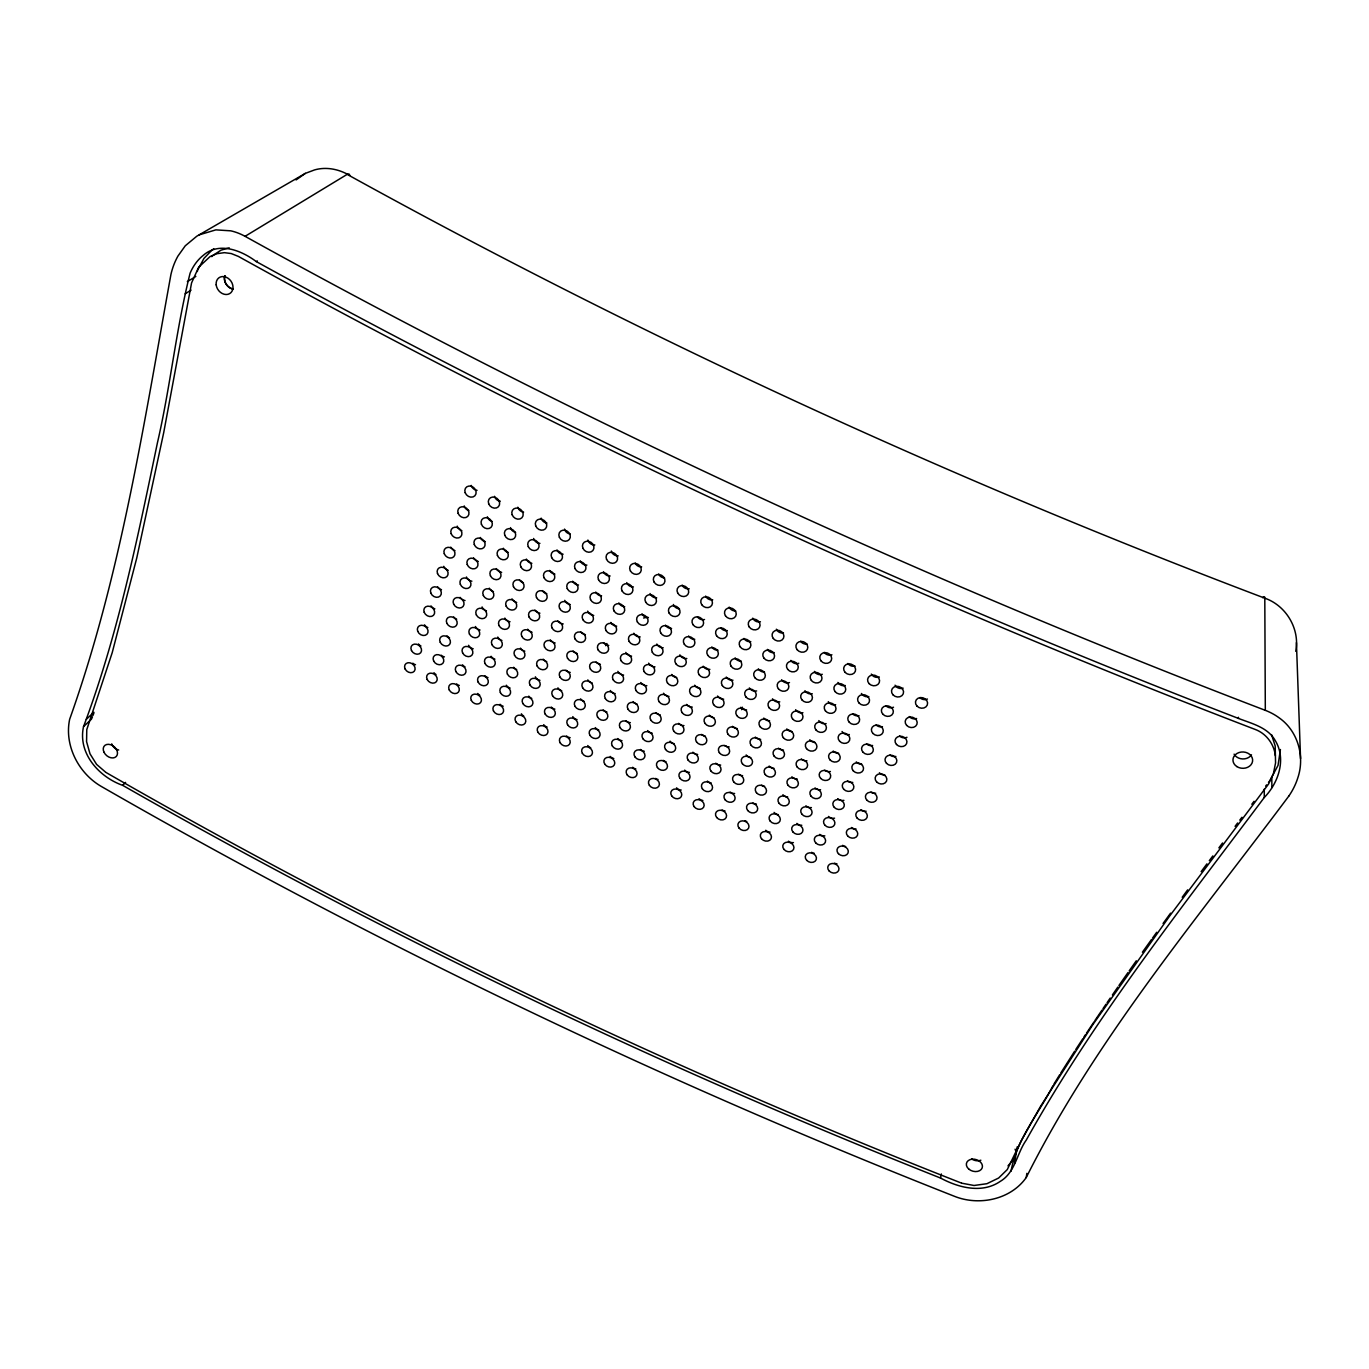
<?xml version="1.0" encoding="UTF-8"?>
<svg xmlns="http://www.w3.org/2000/svg" width="1369" height="1369" viewBox="0 0 1369 1369"><rect width="100%" height="100%" fill="white"/><g stroke="black" fill="none" stroke-linecap="round" stroke-linejoin="round"><path stroke-width="1.5" d="M91.569 719.05L83.526 726.614C77.657 753.224 98.893 776.942 122.697 785.361C385.562 935.403 659.191 1066.417 940.503 1178.024C958.454 1187.71 982.086 1193.905 1000.294 1181.361C1015.25 1172.566 1016.859 1153.246 1026.271 1140.069C1094.088 1018.399 1181.036 908.708 1264.289 797.477C1278.406 783.068 1286.484 759.23 1275.395 740.817C1267.968 727.281 1251.642 723.568 1238.449 718.417L1238.466 717.288M961.722 1183.192L974.043 1185.486L986.912 1183.706L998.634 1178.024L1007.276 1169.571L1021.257 1140.719L1040.406 1106.597L1092.907 1024.525L1169.588 916.118L1268.601 783.975L1273.41 773.742L1275.566 762.909L1275.172 745.917L1271.544 734.623M347.247 174.103A51.252 42.251 54.7 0 0 314.528 169.927L305.355 173.367L196.76 236.238L185.26 245.804L177.902 256.14A88.745 72.215 52.9 0 0 170.937 274.467C143.831 423.945 120.848 575.63 69.665 719.255C64.121 745.318 78.495 773.194 101.152 786.354C375.038 943.754 660.679 1080.569 954.569 1196.352C979.057 1206.123 1010.647 1199.706 1026.237 1177.528L1026.87 1173.353M1295.776 651.336C1300.122 629.021 1286.141 605.526 1264.802 598.185C949.47 478.671 642.369 337.373 347.161 174.376L245.068 236.324A54.11 43.876 54 0 0 230.762 230.831L215.857 229.872L199.258 234.835M1014.549 1163.462L1017.184 1146.846M1011.058 1171.179C1016.448 1139.658 1038.695 1113.63 1052.949 1085.685M1238.449 718.417C901.35 588.311 572.755 436.061 256.311 261.599C241.697 250.613 219.194 241.32 203.262 255.353C197.376 260.007 192.961 266.339 190.086 273.235C176.122 328.885 170.406 386.708 157.452 442.7C137.533 538.393 117.991 634.857 83.543 726.597M940.503 1178.024L941.342 1173.969M197.256 271.541L197.684 270.36M93.845 713.181L92.972 715.457M92.442 716.808L91.928 718.16M198.129 269.18L203.964 258.416L211.99 250.048M1026.237 1177.528C1095.611 1039.003 1196.694 919.489 1288.896 795.971M1053.89 1084.162L1059.726 1074.682M1060.735 1073.074L1074.665 1051.204M1075.794 1049.458L1082.811 1038.729M1269.902 780.552L1278.03 765.408L1280.426 749.527M1083.718 1037.343L1085.549 1034.588M1086.456 1033.201L1094.019 1021.89M1094.995 1020.435L1101.942 1010.168M1102.969 1008.679L1106.049 1004.161M1107.093 1002.638L1110.242 998.052M1112.398 994.938L1117.84 987.083M1118.935 985.492L1128.022 972.52M1129.185 970.861L1136.304 960.781M1142.413 952.208L1151.5 939.51M1152.527 938.09L1156.702 932.289M1163.068 923.476L1170.581 913.157M1012.803 1160.33L1007.995 1165.858M1182.2 897.277L1187.659 889.867M1201.143 871.642L1206.945 863.856M1209.306 860.673L1212.848 855.933M1218.872 847.873L1222.551 842.979M1239.784 820.134L1241.94 817.276M1235.078 826.346L1237.627 822.974M1251.814 804.253L1254.055 801.31M1266.599 784.865L1265.658 786.08M1268.481 782.401L1269.422 781.169M122.697 785.361L125.589 782.401M211.716 256.636L212.88 255.541M86.315 719.324L93.862 712.274M296.098 179.921L305.355 173.367M213.29 255.199L221.008 250.168L229.188 247.806M212.88 249.398L213.769 248.764M256.311 261.599L257.338 260.949M185.209 293.787L191.061 290.125M187.331 281.655L195.835 276.418M1288.896 795.971A90.919 75.825 3.6 0 0 1297.795 777.917C1305.051 756.732 1297.983 731.286 1279.536 718.126A55.513 46.17 2.2 0 0 1265.332 710.34C914.766 576.315 573.337 418.315 245.068 236.324M961.38 1183.056C666.806 1067.324 380.548 930.338 106.166 772.561M105.789 772.321L96.583 764.381L90.012 753.823L86.572 741.656L86.777 729.626L112.207 652.688L136.746 558.039L163.698 432.69L191.574 282.887L198.676 267.212L210.09 256.551L216.918 253.693L224.379 252.666L231.19 253.539L238.309 256.379C565.465 437.84 905.713 595.481 1255.014 729.369C1266.103 733.39 1274.145 744.086 1275.36 755.774M1296.426 642.643L1300.55 758.563M1271.801 778.071L1271.887 787.569M1265.315 710.357L1264.802 598.185A14.443 2.567 -66.8 0 0 1262.68 597.671M1264.271 789.109L1264.289 797.477M347.161 174.376A14.101 3.713 -63.6 0 1 349.711 175.403M605.714 645.706A75.295 61.365 28.5 0 1 606.963 643.481M643.584 618.001A75.295 61.365 28.5 0 1 646.938 617.333M742.392 707.225A75.295 61.365 28.5 0 1 741.604 709.655M1015.079 1149.19A41.241 30.529 15.6 0 1 1016.26 1152.647M980.854 1160.227A8.146 6.024 15.6 0 1 971.648 1158.961M1251.506 754.832A9.754 8.128 2.2 0 1 1242.624 758.939A9.754 8.128 2.2 0 1 1234.102 754.148M118.692 750.024A7.923 5.784 40.7 0 1 111.625 743.966A7.923 5.784 41.1 0 0 112.275 745.266M415.526 664.735A5.647 4.569 37.9 0 1 412.839 663.195M436.009 674.506A5.647 4.569 37.1 0 1 433.956 672.709M459.299 685.458A5.63 4.586 36.2 0 1 456.596 683.918M479.817 695.247A5.63 4.586 35.3 0 1 477.764 693.467M503.159 706.233A5.63 4.603 34.4 0 1 500.079 704.282M523.728 716.038A5.63 4.603 33.5 0 1 521.367 713.797M547.121 727.059A5.63 4.62 32.6 0 1 543.681 724.68M570.188 737.703A5.63 4.62 31.6 0 1 566.458 735.923M590.706 747.748A5.63 4.637 30.6 0 1 587.746 745.54M613.774 758.494A5.63 4.637 29.6 0 1 610.18 756.424M635.866 768.95A5.647 4.637 28.7 0 1 632.649 767.273M657.993 779.423A5.647 4.637 27.7 0 1 655.614 778.413M681.214 790.05A5.647 4.655 26.7 0 1 676.526 787.842M702.845 800.506A5.664 4.655 25.7 0 1 699.08 798.726M725.04 811.013A5.664 4.655 24.7 0 1 722.113 809.9M746.721 821.434A5.664 4.655 23.7 0 1 744.77 820.698M770.062 832.112A5.681 4.655 22.7 0 1 765.733 830.281M793.438 842.619A5.681 4.655 21.8 0 1 788.407 841.182M814.076 853.178A5.698 4.655 20.8 0 1 811.577 852.322M836.955 863.788A5.698 4.655 19.9 0 1 834.337 863.137M420.933 645.98A5.681 4.62 38.3 0 1 418.418 643.96M444.412 656.88A5.681 4.637 37.4 0 1 441.194 655.203M464.998 666.823A5.681 4.637 36.5 0 1 462.482 664.786M488.014 677.621A5.681 4.655 35.6 0 1 484.917 675.67M510.107 688.077A5.664 4.655 34.7 0 1 506.325 685.219M531.737 698.361A5.664 4.672 33.8 0 1 528.776 696.136M554.89 709.142A5.664 4.672 32.8 0 1 551.279 707.054M577.051 719.615A5.664 4.689 31.8 0 1 572.772 716.637M598.732 729.985A5.681 4.689 30.8 0 1 595.275 727.589M622.005 740.715A5.681 4.689 29.7 0 1 617.847 738.541M644.251 751.239A5.681 4.706 28.7 0 1 640.487 749.459M665.984 761.677A5.681 4.706 27.7 0 1 663.161 760.343M689.377 772.356A5.681 4.706 26.6 0 1 684.654 770.131M711.144 782.88A5.698 4.706 25.6 0 1 707.362 781.083M734.605 793.49A5.698 4.723 24.6 0 1 730.122 792.018M756.424 804.065A5.716 4.723 23.5 0 1 752.916 802.901M778.259 814.623A5.716 4.723 22.5 0 1 774.084 812.416M801.806 825.267A5.733 4.723 21.5 0 1 796.878 823.419M824.822 835.843A5.733 4.723 20.5 0 1 819.74 834.388M845.597 846.47A5.75 4.723 19.6 0 1 842.637 845.34M427.847 627.55A5.716 4.672 38.7 0 1 424.51 624.829M449.545 637.834A5.716 4.689 37.8 0 1 447.013 635.781M473.212 648.803A5.716 4.706 36.9 0 1 468.592 645.295M494.911 659.173A5.716 4.706 36 0 1 491.095 656.281M516.661 669.509A5.716 4.723 35 0 1 513.666 667.268M539.934 680.325A5.716 4.723 34 0 1 535.347 676.816M561.718 690.729A5.716 4.74 33 0 1 557.919 687.854M584.033 701.27A5.716 4.74 32 0 1 580.559 698.857M606.895 711.966A5.716 4.757 30.9 0 1 603.25 709.861M630.356 722.661A5.716 4.757 29.9 0 1 626.027 720.83M652.209 733.202A5.716 4.757 28.8 0 1 647.674 730.567M674.096 743.692A5.716 4.774 27.7 0 1 670.091 741.159M697.642 754.439A5.733 4.774 26.6 0 1 692.885 752.197M720.676 765.049A5.733 4.774 25.5 0 1 715.747 763.2M742.614 775.675A5.733 4.774 24.4 0 1 738.661 774.204M764.587 786.285A5.75 4.774 23.4 0 1 761.609 785.156M787.688 796.98A5.75 4.774 22.3 0 1 782.914 794.722M811.406 807.59A5.767 4.774 21.3 0 1 805.879 805.793M834.56 818.166A5.767 4.774 20.3 0 1 828.485 816.454M856.07 829.015A5.784 4.774 19.3 0 1 851.518 827.509M434.863 608.846A5.767 4.74 39.2 0 1 431.03 605.937M456.698 619.199A5.75 4.757 38.3 0 1 453.669 616.94M480.04 630.048A5.75 4.757 37.3 0 1 475.402 626.506M501.893 640.47A5.75 4.774 36.3 0 1 497.786 637.064M524.806 651.165A5.75 4.791 35.3 0 1 520.46 648.136M546.71 661.621A5.75 4.791 34.3 0 1 543.202 659.191M570.223 672.419A5.75 4.809 33.3 0 1 566.013 670.211M592.161 682.943A5.75 4.809 32.2 0 1 587.814 679.897M615.194 693.638A5.75 4.809 31.1 0 1 610.3 690.524M637.184 704.179A5.75 4.826 30 0 1 633.145 701.612M660.269 714.909A5.75 4.826 28.8 0 1 656.059 712.701M683.97 725.587A5.75 4.826 27.7 0 1 678.63 723.345M705.446 736.231A5.767 4.843 26.6 0 1 701.612 734.417M729.198 746.944A5.767 4.843 25.4 0 1 724.663 745.455M750.725 757.587A5.784 4.843 24.3 0 1 746.156 754.935M773.981 768.334A5.784 4.843 23.2 0 1 769.173 766.075M797.254 779.047A5.784 4.843 22.1 0 1 791.881 776.788M820.561 789.725A5.801 4.843 21 0 1 815 787.911M843.886 800.352A5.818 4.843 20 0 1 837.76 798.657M866.115 811.218A5.818 4.843 18.9 0 1 860.947 809.763M441.485 589.714A5.801 4.809 39.6 0 1 437.618 586.771M465.015 600.512A5.801 4.809 38.7 0 1 460.087 597.363M486.457 610.899A5.801 4.826 37.7 0 1 482.076 606.946M510.038 621.731A5.784 4.843 36.7 0 1 504.836 618.086M532.045 632.273A5.784 4.843 35.7 0 1 527.664 629.21M555.164 643.002A5.784 4.86 34.6 0 1 550.252 639.853M577.222 653.561A5.784 4.86 33.5 0 1 573.166 650.977M600.392 664.307A5.784 4.877 32.4 0 1 596.165 662.1M623.597 675.037A5.784 4.877 31.3 0 1 617.864 671.34M646.852 685.698A5.784 4.894 30.1 0 1 640.812 682.532M668.996 696.427A5.784 4.894 28.9 0 1 663.52 693.227M692.303 707.123A5.801 4.894 27.7 0 1 686.571 704.419M713.933 717.818A5.801 4.911 26.5 0 1 709.33 715.148M737.275 728.599A5.801 4.911 25.4 0 1 732.466 726.323M760.668 739.346A5.818 4.911 24.2 0 1 755.277 737.07M783.513 750.109A5.818 4.911 23 0 1 778.499 748.244M806.94 760.822A5.835 4.911 21.9 0 1 801.361 759.025M830.401 771.5A5.835 4.911 20.7 0 1 824.651 770.182M852.767 782.418A5.852 4.911 19.6 0 1 847.565 780.98M875.715 793.233A5.87 4.911 18.6 0 1 870.958 792.103M448.193 570.325A5.852 4.86 40.2 0 1 443.778 566.321M471.877 581.192A5.835 4.877 39.2 0 1 466.418 576.982M493.473 591.648A5.835 4.894 38.2 0 1 489.298 588.174M516.678 602.446A5.835 4.894 37.2 0 1 511.989 598.852M539.916 613.209A5.835 4.911 36.1 0 1 534.971 610.044M563.207 623.939A5.818 4.928 35 0 1 557.713 620.739M585.419 634.634A5.818 4.928 33.8 0 1 580.798 631.948M608.76 645.381A5.818 4.946 32.7 0 1 603.575 642.66M631.571 656.127A5.818 4.946 31.5 0 1 625.787 652.414M654.981 666.857A5.835 4.963 30.2 0 1 648.632 663.161M676.714 677.604A5.835 4.963 29 0 1 671.768 674.438M700.175 688.419A5.835 4.963 27.8 0 1 694.665 685.202M723.671 699.183A5.835 4.963 26.5 0 1 717.578 696M746.618 709.998A5.852 4.98 25.3 0 1 740.834 707.277M769.583 720.813A5.852 4.98 24 0 1 763.799 718.075M792.018 731.645A5.87 4.98 22.8 0 1 786.799 728.907M815.034 742.477A5.87 4.98 21.6 0 1 809.815 739.739M838.684 753.326A5.887 4.98 20.4 0 1 833.225 751.033M861.751 764.193A5.887 4.98 19.3 0 1 856.292 761.9M884.87 775.059A5.904 4.98 18.2 0 1 879.394 772.766M454.987 550.68A5.887 4.928 40.7 0 1 450.795 547.189M478.311 561.512A5.887 4.946 39.7 0 1 473.571 557.902M501.653 572.328A5.87 4.946 38.7 0 1 496.382 568.614M523.42 582.852A5.87 4.963 37.6 0 1 519.518 579.874M546.813 593.735A5.87 4.98 36.5 0 1 542.381 590.621M570.257 604.568A5.87 4.98 35.4 0 1 564.764 600.341M593.735 615.383A5.87 4.997 34.2 0 1 587.695 611.104M616.683 626.163A5.87 5.014 32.9 0 1 610.865 622.433M640.213 636.944A5.87 5.014 31.7 0 1 633.83 633.231M663.212 647.759A5.87 5.014 30.4 0 1 656.829 644.046M686.81 658.523A5.87 5.031 29.1 0 1 679.863 654.861M709.878 669.355A5.87 5.031 27.8 0 1 703.187 666.207M732.963 680.205A5.887 5.031 26.5 0 1 726.254 677.056M756.629 690.951A5.887 5.048 25.2 0 1 749.356 687.923M779.765 701.835A5.887 5.048 23.9 0 1 772.492 698.789M802.936 712.719A5.904 5.048 22.6 0 1 795.646 709.69M826.14 723.619A5.921 5.048 21.3 0 1 818.833 720.59M849.362 734.537A5.921 5.048 20.1 0 1 842.055 731.491M872.618 745.472A5.938 5.048 18.9 0 1 866.765 744.137M895.891 756.424A5.955 5.048 17.7 0 1 890.021 755.072M461.883 530.761A5.938 4.997 41.3 0 1 457.229 526.141M485.362 541.662A5.921 5.014 40.3 0 1 480.365 537.469M508.327 552.443A5.921 5.014 39.2 0 1 503.347 548.25M531.874 563.326A5.921 5.031 38.1 0 1 526.346 559.065M554.907 574.141A5.904 5.048 37 0 1 549.602 570.411M578.505 584.991A5.904 5.048 35.8 0 1 572.653 581.226M601.59 595.84A5.904 5.065 34.5 0 1 595.737 592.058M624.709 606.689A5.904 5.082 33.2 0 1 618.839 602.908M648.41 617.522A5.904 5.082 31.9 0 1 641.975 613.774M671.563 628.405A5.904 5.082 30.6 0 1 665.42 625.171M694.767 639.289A5.904 5.1 29.2 0 1 688.607 636.055M717.989 650.189A5.921 5.1 27.8 0 1 711.812 646.955M741.228 661.107A5.921 5.1 26.4 0 1 735.05 657.873M764.501 672.025A5.921 5.117 25.1 0 1 758.323 668.791M789.485 682.601A5.938 5.117 23.7 0 1 781.613 679.726M812.279 693.741A5.938 5.117 22.3 0 1 804.938 690.678M835.638 704.71A5.955 5.117 21 0 1 828.296 701.647M859.03 715.679A5.972 5.117 19.7 0 1 852.733 713.985M882.457 726.682A5.972 5.117 18.5 0 1 876.126 724.971M906.98 737.292A5.989 5.117 17.3 0 1 899.553 735.974M468.865 510.586A5.972 5.065 42 0 1 464.194 505.914M491.984 521.418A5.972 5.065 40.9 0 1 487.313 516.746M515.634 532.387A5.955 5.082 39.8 0 1 510.449 527.595M539.916 543.356A5.955 5.1 38.7 0 1 533.619 538.462M563.104 554.223A5.955 5.117 37.5 0 1 556.978 549.893M586.89 565.089A5.955 5.117 36.2 0 1 580.199 560.777M610.129 575.99A5.955 5.134 34.9 0 1 603.455 571.677M633.402 586.907A5.955 5.151 33.6 0 1 626.728 582.595M656.709 597.825A5.955 5.151 32.2 0 1 650.018 593.513M679.469 608.794A5.955 5.168 30.8 0 1 673.36 604.465M704.522 619.524A5.955 5.168 29.3 0 1 697.505 616.974M727.35 630.613A5.955 5.168 27.9 0 1 720.881 627.926M750.777 641.599A5.955 5.185 26.4 0 1 743.983 638.416M774.221 652.585A5.972 5.185 24.9 0 1 767.41 649.402M798.794 663.28A5.972 5.185 23.5 0 1 790.871 660.406M822.307 674.301A5.989 5.185 22.1 0 1 814.367 671.409M845.289 685.51A5.989 5.185 20.7 0 1 837.879 682.447M868.836 696.564A6.006 5.185 19.3 0 1 861.426 693.484M893.512 707.225A6.024 5.185 18 0 1 886.051 705.908M916.597 718.52A6.041 5.185 16.8 0 1 909.256 716.552M477.045 490.324A6.024 5.134 42.7 0 1 471.244 485.413M500.318 501.225A6.006 5.134 41.6 0 1 494.517 496.314M523.608 512.126A6.006 5.151 40.5 0 1 517.824 507.214M546.933 523.044A6.006 5.168 39.3 0 1 541.166 518.149M570.291 533.996A5.989 5.185 38 0 1 564.524 529.084M594.813 544.93A5.989 5.202 36.7 0 1 587.9 540.036M618.223 555.9A5.989 5.202 35.3 0 1 611.327 551.005M641.667 566.886A5.989 5.219 33.9 0 1 635.148 563.087M664.547 577.889A5.989 5.219 32.5 0 1 658.609 574.073M689.206 588.79A5.989 5.236 31 0 1 682.104 585.076M712.736 599.81A5.989 5.236 29.4 0 1 705.634 596.08M735.701 610.916A5.989 5.254 27.9 0 1 729.181 607.117M760.428 621.748A6.006 5.254 26.4 0 1 752.762 618.155M783.479 632.94A6.006 5.254 24.8 0 1 776.36 629.21M807.111 644.012A6.024 5.254 23.3 0 1 800.574 641.291M831.924 654.776A6.024 5.254 21.8 0 1 824.224 652.38M855.06 666.07A6.041 5.254 20.3 0 1 847.907 663.469M879.343 676.988A6.058 5.254 18.9 0 1 871.317 674.078M903.112 688.128A6.058 5.254 17.5 0 1 895.052 685.202M927.429 699.029A6.075 5.254 16.2 0 1 919.882 697.711M224.892 275.665A9.515 7.718 54 0 0 233.243 289.064A9.515 7.701 53.6 0 1 225.68 283.315A9.515 7.701 54.5 0 1 224.67 276.452A9.515 7.718 54.5 0 1 224.875 275.734M405.138 669.013A5.681 4.586 37.8 0 0 414.294 671.221A5.681 4.586 37.8 0 0 410.101 662.836A5.681 4.586 37.8 0 0 405.138 669.013M427.179 679.469A5.681 4.586 37 0 0 436.369 681.676A5.681 4.586 37 0 0 432.193 673.291A5.681 4.586 37 0 0 427.179 679.469M449.237 689.908A5.681 4.603 36.1 0 0 458.444 692.132A5.681 4.603 36.1 0 0 454.32 683.764A5.681 4.603 36.1 0 0 449.237 689.908M471.312 700.38A5.681 4.603 35.3 0 0 480.553 702.605A5.681 4.603 35.3 0 0 476.463 694.254A5.681 4.603 35.3 0 0 471.312 700.38M493.439 710.853A5.681 4.62 34.4 0 0 502.697 713.095A5.681 4.62 34.4 0 0 498.641 704.761A5.681 4.62 34.4 0 0 493.439 710.853M515.805 721.788A5.681 4.62 33.5 0 0 525.131 723.243A5.681 4.62 33.5 0 0 520.323 715.166A5.681 4.62 33.5 0 0 515.805 721.788M537.966 732.295A5.681 4.637 32.5 0 0 547.309 733.75A5.681 4.637 32.5 0 0 542.552 725.69A5.681 4.637 32.5 0 0 537.966 732.295M560.161 742.802A5.681 4.637 31.6 0 0 569.521 744.274A5.681 4.637 31.6 0 0 564.798 736.214A5.681 4.637 31.6 0 0 560.161 742.802M582.355 753.309A5.681 4.655 30.6 0 0 591.767 754.798A5.681 4.655 30.6 0 0 587.061 746.772A5.681 4.655 30.6 0 0 582.355 753.309M604.858 764.278A5.681 4.655 29.6 0 0 614.27 764.98A5.681 4.655 29.6 0 0 608.863 757.262A5.681 4.655 29.6 0 0 604.858 764.278M627.122 774.82A5.681 4.655 28.7 0 0 636.551 775.538A5.681 4.655 28.7 0 0 631.177 767.838A5.681 4.655 28.7 0 0 627.122 774.82M649.402 785.378A5.681 4.672 27.7 0 0 658.883 786.114A5.681 4.672 27.7 0 0 653.526 778.413A5.681 4.672 27.7 0 0 649.402 785.378M671.717 795.937A5.698 4.672 26.7 0 0 681.214 796.69A5.698 4.672 26.7 0 0 675.892 789.006A5.698 4.672 26.7 0 0 671.717 795.937M694.049 806.529A5.698 4.672 25.7 0 0 703.58 807.299A5.698 4.672 25.7 0 0 698.293 799.616A5.698 4.672 25.7 0 0 694.049 806.529M716.689 817.498A5.698 4.672 24.7 0 0 726.186 817.533A5.698 4.672 24.7 0 0 720.214 810.208A5.698 4.672 24.7 0 0 716.689 817.498M739.072 828.108A5.716 4.672 23.7 0 0 748.603 828.142A5.716 4.672 23.7 0 0 742.665 820.835A5.716 4.672 23.7 0 0 739.072 828.108M761.489 838.718A5.716 4.672 22.8 0 0 771.055 838.786A5.716 4.672 22.8 0 0 765.134 831.479A5.716 4.672 22.8 0 0 761.489 838.718M783.924 849.345A5.733 4.672 21.8 0 0 793.524 849.43A5.733 4.672 21.8 0 0 787.62 842.123A5.733 4.672 21.8 0 0 783.924 849.345M806.7 860.348A5.733 4.672 20.9 0 0 816.198 859.698A5.733 4.672 20.9 0 0 809.644 852.819A5.733 4.672 20.9 0 0 806.7 860.348M829.186 871.009A5.75 4.672 20 0 0 838.718 870.359A5.75 4.672 20 0 0 832.198 863.48A5.75 4.672 20 0 0 829.186 871.009M411.487 650.515A5.733 4.637 38.2 0 0 420.711 652.722A5.733 4.637 38.2 0 0 416.484 644.234A5.733 4.637 38.2 0 0 411.487 650.515M433.665 661.022A5.716 4.655 37.4 0 0 442.923 663.229A5.716 4.655 37.4 0 0 438.747 654.758A5.716 4.655 37.4 0 0 433.665 661.022M455.877 671.529A5.716 4.655 36.5 0 0 465.152 673.736A5.716 4.655 36.5 0 0 461.011 665.3A5.716 4.655 36.5 0 0 455.877 671.529M478.106 682.053A5.716 4.672 35.6 0 0 487.415 684.278A5.716 4.672 35.6 0 0 483.308 675.841A5.716 4.672 35.6 0 0 478.106 682.053M500.369 692.577A5.716 4.689 34.7 0 0 509.696 694.819A5.716 4.689 34.7 0 0 505.64 686.399A5.716 4.689 34.7 0 0 500.369 692.577M522.907 703.58A5.716 4.689 33.7 0 0 532.284 705.018A5.716 4.689 33.7 0 0 527.459 696.872A5.716 4.689 33.7 0 0 522.907 703.58M545.221 714.139A5.716 4.689 32.7 0 0 554.633 715.593A5.716 4.689 32.7 0 0 549.842 707.448A5.716 4.689 32.7 0 0 545.221 714.139M567.553 724.714A5.716 4.706 31.8 0 0 576.999 726.169A5.716 4.706 31.8 0 0 572.242 718.041A5.716 4.706 31.8 0 0 567.553 724.714M589.902 735.29A5.716 4.706 30.8 0 0 599.382 736.762A5.716 4.706 30.8 0 0 594.659 728.65A5.716 4.706 30.8 0 0 589.902 735.29M612.285 745.883A5.716 4.723 29.7 0 0 621.8 747.371A5.716 4.723 29.7 0 0 617.111 739.26A5.716 4.723 29.7 0 0 612.285 745.883M634.976 756.92A5.716 4.723 28.7 0 0 644.474 757.622A5.716 4.723 28.7 0 0 639.066 749.836A5.716 4.723 28.7 0 0 634.976 756.92M657.411 767.53A5.733 4.723 27.7 0 0 666.943 768.249A5.733 4.723 27.7 0 0 661.569 760.479A5.733 4.723 27.7 0 0 657.411 767.53M679.863 778.157A5.733 4.723 26.7 0 0 689.446 778.893A5.733 4.723 26.7 0 0 684.089 771.123A5.733 4.723 26.7 0 0 679.863 778.157M702.348 788.801A5.733 4.74 25.6 0 0 711.966 789.554A5.733 4.74 25.6 0 0 706.644 781.802A5.733 4.74 25.6 0 0 702.348 788.801M725.159 799.838A5.75 4.74 24.6 0 0 734.725 799.838A5.75 4.74 24.6 0 0 728.719 792.446A5.75 4.74 24.6 0 0 725.159 799.838M747.696 810.499A5.75 4.74 23.6 0 0 757.297 810.516A5.75 4.74 23.6 0 0 751.324 803.141A5.75 4.74 23.6 0 0 747.696 810.499M770.251 821.178A5.767 4.74 22.6 0 0 779.902 821.212A5.767 4.74 22.6 0 0 773.947 813.836A5.767 4.74 22.6 0 0 770.251 821.178M792.839 831.873A5.767 4.74 21.6 0 0 802.525 831.924A5.767 4.74 21.6 0 0 796.604 824.549A5.767 4.74 21.6 0 0 792.839 831.873M815.77 842.945A5.784 4.74 20.6 0 0 825.353 842.243A5.784 4.74 20.6 0 0 818.765 835.295A5.784 4.74 20.6 0 0 815.77 842.945M838.41 853.657A5.784 4.74 19.7 0 0 848.044 852.973A5.784 4.74 19.7 0 0 841.473 846.042A5.784 4.74 19.7 0 0 838.41 853.657M417.699 631.28A5.767 4.706 38.6 0 0 426.906 634.309A5.767 4.706 38.6 0 0 423.5 625.547A5.767 4.706 38.6 0 0 417.699 631.28M440.253 642.318A5.767 4.706 37.7 0 0 449.562 644.525A5.767 4.706 37.7 0 0 445.37 635.969A5.767 4.706 37.7 0 0 440.253 642.318M462.602 652.893A5.75 4.723 36.8 0 0 471.963 655.118A5.75 4.723 36.8 0 0 467.804 646.562A5.75 4.723 36.8 0 0 462.602 652.893M485.002 663.469A5.75 4.74 35.9 0 0 494.363 665.71A5.75 4.74 35.9 0 0 490.239 657.171A5.75 4.74 35.9 0 0 485.002 663.469M507.403 674.061A5.75 4.74 35 0 0 516.798 676.303A5.75 4.74 35 0 0 512.725 667.798A5.75 4.74 35 0 0 507.403 674.061M530.094 685.133A5.75 4.757 34 0 0 539.54 686.553A5.75 4.757 34 0 0 534.697 678.322A5.75 4.757 34 0 0 530.094 685.133M552.546 695.76A5.75 4.757 33 0 0 562.043 697.197A5.75 4.757 33 0 0 557.234 688.966A5.75 4.757 33 0 0 552.546 695.76M575.048 706.387A5.75 4.774 31.9 0 0 584.563 707.824A5.75 4.774 31.9 0 0 579.789 699.61A5.75 4.774 31.9 0 0 575.048 706.387M597.551 717.014A5.75 4.774 30.9 0 0 607.1 718.485A5.75 4.774 30.9 0 0 602.36 710.289A5.75 4.774 30.9 0 0 597.551 717.014M620.089 727.675A5.75 4.774 29.8 0 0 629.672 729.147A5.75 4.774 29.8 0 0 624.966 720.967A5.75 4.774 29.8 0 0 620.089 727.675M642.934 738.764A5.767 4.791 28.8 0 0 652.517 739.448A5.767 4.791 28.8 0 0 647.075 731.594A5.767 4.791 28.8 0 0 642.934 738.764M665.522 749.442A5.767 4.791 27.7 0 0 675.139 750.144A5.767 4.791 27.7 0 0 669.732 742.289A5.767 4.791 27.7 0 0 665.522 749.442M688.128 760.137A5.767 4.791 26.6 0 0 697.779 760.856A5.767 4.791 26.6 0 0 692.406 753.001A5.767 4.791 26.6 0 0 688.128 760.137M710.768 770.833A5.767 4.791 25.6 0 0 720.453 771.568A5.767 4.791 25.6 0 0 715.114 763.731A5.767 4.791 25.6 0 0 710.768 770.833M733.733 781.939A5.784 4.809 24.5 0 0 743.367 781.921A5.784 4.809 24.5 0 0 737.343 774.46A5.784 4.809 24.5 0 0 733.733 781.939M756.424 792.668A5.784 4.809 23.4 0 0 766.11 792.651A5.784 4.809 23.4 0 0 760.103 785.207A5.784 4.809 23.4 0 0 756.424 792.668M779.132 803.398A5.801 4.809 22.4 0 0 788.869 803.415A5.801 4.809 22.4 0 0 782.88 795.971A5.801 4.809 22.4 0 0 779.132 803.398M801.875 814.161A5.801 4.809 21.4 0 0 811.646 814.179A5.801 4.809 21.4 0 0 805.691 806.752A5.801 4.809 21.4 0 0 801.875 814.161M824.977 825.285A5.818 4.809 20.4 0 0 834.628 824.566A5.818 4.809 20.4 0 0 828.023 817.55A5.818 4.809 20.4 0 0 824.977 825.285M847.77 836.065A5.835 4.809 19.4 0 0 857.473 835.347A5.835 4.809 19.4 0 0 850.868 828.348A5.835 4.809 19.4 0 0 847.77 836.065M424.202 612.268A5.801 4.757 39.1 0 0 433.477 615.314A5.801 4.757 39.1 0 0 430.071 606.45A5.801 4.757 39.1 0 0 424.202 612.268M446.91 623.391A5.801 4.774 38.2 0 0 456.305 625.599A5.801 4.774 38.2 0 0 452.095 616.94A5.801 4.774 38.2 0 0 446.91 623.391M469.43 634.018A5.801 4.791 37.2 0 0 478.842 636.226A5.801 4.791 37.2 0 0 474.667 627.601A5.801 4.791 37.2 0 0 469.43 634.018M491.967 644.662A5.801 4.791 36.3 0 0 501.413 646.887A5.801 4.791 36.3 0 0 497.272 638.262A5.801 4.791 36.3 0 0 491.967 644.662M514.539 655.306A5.784 4.809 35.3 0 0 524.002 657.548A5.784 4.809 35.3 0 0 519.912 648.94A5.784 4.809 35.3 0 0 514.539 655.306M537.127 665.967A5.784 4.809 34.3 0 0 546.625 668.226A5.784 4.809 34.3 0 0 542.569 659.636A5.784 4.809 34.3 0 0 537.127 665.967M559.989 677.125A5.784 4.826 33.2 0 0 569.555 678.545A5.784 4.826 33.2 0 0 564.712 670.228A5.784 4.826 33.2 0 0 559.989 677.125M582.629 687.803A5.784 4.826 32.2 0 0 592.229 689.24A5.784 4.826 32.2 0 0 587.421 680.941A5.784 4.826 32.2 0 0 582.629 687.803M605.303 698.515A5.784 4.843 31.1 0 0 614.921 699.953A5.784 4.843 31.1 0 0 610.163 691.67A5.784 4.843 31.1 0 0 605.303 698.515M627.995 709.228A5.801 4.843 30 0 0 637.646 710.682A5.801 4.843 30 0 0 632.923 702.417A5.801 4.843 30 0 0 627.995 709.228M650.994 720.385A5.801 4.843 28.9 0 0 660.645 721.052A5.801 4.843 28.9 0 0 655.186 713.112A5.801 4.843 28.9 0 0 650.994 720.385M673.736 731.114A5.801 4.86 27.7 0 0 683.422 731.799A5.801 4.86 27.7 0 0 677.997 723.876A5.801 4.86 27.7 0 0 673.736 731.114M696.496 741.861A5.801 4.86 26.6 0 0 706.233 742.563A5.801 4.86 26.6 0 0 700.842 734.64A5.801 4.86 26.6 0 0 696.496 741.861M719.307 752.625A5.818 4.86 25.5 0 0 729.061 753.344A5.818 4.86 25.5 0 0 723.705 745.438A5.818 4.86 25.5 0 0 719.307 752.625M742.426 763.799A5.818 4.86 24.4 0 0 752.146 763.748A5.818 4.86 24.4 0 0 746.088 756.218A5.818 4.86 24.4 0 0 742.426 763.799M765.271 774.597A5.835 4.86 23.3 0 0 775.025 774.546A5.835 4.86 23.3 0 0 769.002 767.034A5.835 4.86 23.3 0 0 765.271 774.597M788.133 785.395A5.835 4.86 22.2 0 0 797.939 785.361A5.835 4.86 22.2 0 0 791.932 777.849A5.835 4.86 22.2 0 0 788.133 785.395M811.047 796.21A5.852 4.86 21.1 0 0 820.887 796.193A5.852 4.86 21.1 0 0 814.897 788.698A5.852 4.86 21.1 0 0 811.047 796.21M834.303 807.402A5.852 4.86 20.1 0 0 844.04 806.632A5.852 4.86 20.1 0 0 837.383 799.564A5.852 4.86 20.1 0 0 834.303 807.402M857.251 818.234A5.87 4.86 19 0 0 867.039 817.498A5.87 4.86 19 0 0 860.399 810.414A5.87 4.86 19 0 0 857.251 818.234M430.807 593.017A5.852 4.826 39.5 0 0 440.151 596.063A5.852 4.826 39.5 0 0 436.728 587.096A5.852 4.826 39.5 0 0 430.807 593.017M453.669 604.191A5.835 4.843 38.6 0 0 463.133 606.399A5.835 4.843 38.6 0 0 458.906 597.654A5.835 4.843 38.6 0 0 453.669 604.191M476.344 614.886A5.835 4.843 37.7 0 0 485.824 617.094A5.835 4.843 37.7 0 0 481.631 608.366A5.835 4.843 37.7 0 0 476.344 614.886M499.035 625.582A5.835 4.86 36.7 0 0 508.549 627.806A5.835 4.86 36.7 0 0 504.408 619.096A5.835 4.86 36.7 0 0 499.035 625.582M521.76 636.294A5.835 4.877 35.6 0 0 531.292 638.536A5.835 4.877 35.6 0 0 527.185 629.826A5.835 4.877 35.6 0 0 521.76 636.294M544.503 647.024A5.835 4.877 34.6 0 0 554.069 649.265A5.835 4.877 34.6 0 0 549.996 640.589A5.835 4.877 34.6 0 0 544.503 647.024M567.536 658.232A5.835 4.894 33.5 0 0 577.153 659.653A5.835 4.894 33.5 0 0 572.31 651.25A5.835 4.894 33.5 0 0 567.536 658.232M590.33 668.979A5.835 4.894 32.4 0 0 599.998 670.416A5.835 4.894 32.4 0 0 595.173 662.031A5.835 4.894 32.4 0 0 590.33 668.979M613.158 679.743A5.835 4.911 31.2 0 0 622.844 681.18A5.835 4.911 31.2 0 0 618.069 672.812A5.835 4.911 31.2 0 0 613.158 679.743M636.003 690.524A5.835 4.911 30.1 0 0 645.723 691.978A5.835 4.911 30.1 0 0 640.983 683.61A5.835 4.911 30.1 0 0 636.003 690.524M659.156 701.749A5.835 4.911 28.9 0 0 668.893 702.4A5.835 4.911 28.9 0 0 663.417 694.374A5.835 4.911 28.9 0 0 659.156 701.749M682.053 712.547A5.835 4.928 27.8 0 0 691.824 713.198A5.835 4.928 27.8 0 0 686.382 705.189A5.835 4.928 27.8 0 0 682.053 712.547M704.984 723.362A5.852 4.928 26.6 0 0 714.806 724.03A5.852 4.928 26.6 0 0 709.382 716.038A5.852 4.928 26.6 0 0 704.984 723.362M727.949 734.178A5.852 4.928 25.4 0 0 737.788 734.879A5.852 4.928 25.4 0 0 732.398 726.888A5.852 4.928 25.4 0 0 727.949 734.178M751.222 745.421A5.852 4.928 24.2 0 0 761.027 745.335A5.852 4.928 24.2 0 0 754.935 737.737A5.852 4.928 24.2 0 0 751.222 745.421M774.238 756.27A5.87 4.928 23.1 0 0 784.078 756.201A5.87 4.928 23.1 0 0 778.02 748.603A5.87 4.928 23.1 0 0 774.238 756.27M797.271 767.136A5.87 4.928 21.9 0 0 807.162 767.085A5.87 4.928 21.9 0 0 801.122 759.487A5.87 4.928 21.9 0 0 797.271 767.136M820.664 778.396A5.887 4.928 20.8 0 0 830.435 777.558A5.887 4.928 20.8 0 0 823.727 770.422A5.887 4.928 20.8 0 0 820.664 778.396M843.749 789.28A5.904 4.928 19.7 0 0 853.572 788.476A5.904 4.928 19.7 0 0 846.881 781.323A5.904 4.928 19.7 0 0 843.749 789.28M866.868 800.181A5.904 4.928 18.7 0 0 876.742 799.393A5.904 4.928 18.7 0 0 870.068 792.257A5.904 4.928 18.7 0 0 866.868 800.181M437.498 573.491A5.887 4.894 40.1 0 0 446.91 576.554A5.887 4.894 40.1 0 0 443.47 567.485A5.887 4.894 40.1 0 0 437.498 573.491M460.309 584.238A5.887 4.894 39.1 0 0 469.721 587.301A5.887 4.894 39.1 0 0 466.35 578.248A5.887 4.894 39.1 0 0 460.309 584.238M483.343 595.498A5.887 4.911 38.1 0 0 492.908 597.705A5.887 4.911 38.1 0 0 488.699 588.875A5.887 4.911 38.1 0 0 483.343 595.498M506.205 606.245A5.87 4.928 37.1 0 0 515.788 608.469A5.87 4.928 37.1 0 0 511.612 599.673A5.87 4.928 37.1 0 0 506.205 606.245M529.084 617.025A5.87 4.928 36 0 0 538.684 619.267A5.87 4.928 36 0 0 534.56 610.471A5.87 4.928 36 0 0 529.084 617.025M551.981 627.806A5.87 4.946 34.9 0 0 561.632 630.065A5.87 4.946 34.9 0 0 557.542 621.286A5.87 4.946 34.9 0 0 551.981 627.806M575.168 639.083A5.87 4.946 33.8 0 0 584.871 640.487A5.87 4.946 33.8 0 0 580.011 631.999A5.87 4.946 33.8 0 0 575.168 639.083M598.133 649.899A5.87 4.963 32.6 0 0 607.87 651.319A5.87 4.963 32.6 0 0 603.027 642.848A5.87 4.963 32.6 0 0 598.133 649.899M621.115 660.731A5.87 4.963 31.4 0 0 630.887 662.151A5.87 4.963 31.4 0 0 626.078 653.697A5.87 4.963 31.4 0 0 621.115 660.731M644.132 671.563A5.87 4.98 30.2 0 0 653.92 673A5.87 4.98 30.2 0 0 649.163 664.564A5.87 4.98 30.2 0 0 644.132 671.563M667.439 682.857A5.87 4.98 29 0 0 677.244 683.473A5.87 4.98 29 0 0 671.751 675.379A5.87 4.98 29 0 0 667.439 682.857M690.506 693.724A5.887 4.997 27.8 0 0 700.346 694.357A5.887 4.997 27.8 0 0 694.87 686.263A5.887 4.997 27.8 0 0 690.506 693.724M713.591 704.59A5.887 4.997 26.5 0 0 723.482 705.24A5.887 4.997 26.5 0 0 718.041 697.163A5.887 4.997 26.5 0 0 713.591 704.59M736.71 715.474A5.887 4.997 25.3 0 0 746.635 716.158A5.887 4.997 25.3 0 0 741.211 708.081A5.887 4.997 25.3 0 0 736.71 715.474M760.154 726.785A5.904 4.997 24.1 0 0 770.028 726.665A5.904 4.997 24.1 0 0 763.919 718.999A5.904 4.997 24.1 0 0 760.154 726.785M783.325 737.703A5.904 4.997 22.9 0 0 793.25 737.6A5.904 4.997 22.9 0 0 787.158 729.934A5.904 4.997 22.9 0 0 783.325 737.703M806.512 748.621A5.921 4.997 21.7 0 0 816.489 748.535A5.921 4.997 21.7 0 0 810.414 740.886A5.921 4.997 21.7 0 0 806.512 748.621M830.076 759.949A5.921 4.997 20.5 0 0 839.933 759.093A5.921 4.997 20.5 0 0 833.191 751.872A5.921 4.997 20.5 0 0 830.076 759.949M853.332 770.901A5.938 4.997 19.4 0 0 863.24 770.062A5.938 4.997 19.4 0 0 856.515 762.841A5.938 4.997 19.4 0 0 853.332 770.901M876.605 781.87A5.955 4.997 18.3 0 0 886.564 781.032A5.955 4.997 18.3 0 0 879.856 773.827A5.955 4.997 18.3 0 0 876.605 781.87M444.275 553.709A5.938 4.946 40.6 0 0 453.755 556.772A5.938 4.946 40.6 0 0 450.315 547.6A5.938 4.946 40.6 0 0 444.275 553.709M467.24 564.507A5.921 4.963 39.6 0 0 476.737 567.587A5.921 4.963 39.6 0 0 473.349 558.432A5.921 4.963 39.6 0 0 467.24 564.507M490.444 575.836A5.921 4.98 38.6 0 0 500.079 578.043A5.921 4.98 38.6 0 0 495.852 569.128A5.921 4.98 38.6 0 0 490.444 575.836M513.461 586.651A5.921 4.997 37.5 0 0 523.112 588.875A5.921 4.997 37.5 0 0 518.937 579.977A5.921 4.997 37.5 0 0 513.461 586.651M536.511 597.5A5.921 4.997 36.4 0 0 546.18 599.725A5.921 4.997 36.4 0 0 542.056 590.826A5.921 4.997 36.4 0 0 536.511 597.5M559.579 608.349A5.921 5.014 35.3 0 0 569.282 610.591A5.921 5.014 35.3 0 0 565.192 601.71A5.921 5.014 35.3 0 0 559.579 608.349M582.92 619.695A5.904 5.014 34.1 0 0 592.691 621.081A5.904 5.014 34.1 0 0 587.814 612.491A5.904 5.014 34.1 0 0 582.92 619.695M606.039 630.561A5.904 5.031 32.9 0 0 615.845 631.965A5.904 5.031 32.9 0 0 611.002 623.391A5.904 5.031 32.9 0 0 606.039 630.561M629.175 641.445A5.904 5.031 31.7 0 0 639.032 642.865A5.904 5.031 31.7 0 0 634.206 634.309A5.904 5.031 31.7 0 0 629.175 641.445M652.346 652.346A5.921 5.048 30.4 0 0 662.237 653.783A5.921 5.048 30.4 0 0 657.445 645.244A5.921 5.048 30.4 0 0 652.346 652.346M675.824 663.708A5.921 5.048 29.1 0 0 685.715 664.307A5.921 5.048 29.1 0 0 680.188 656.127A5.921 5.048 29.1 0 0 675.824 663.708M699.063 674.643A5.921 5.065 27.8 0 0 708.988 675.259A5.921 5.065 27.8 0 0 703.478 667.079A5.921 5.065 27.8 0 0 699.063 674.643M722.319 685.578A5.921 5.065 26.5 0 0 732.278 686.211A5.921 5.065 26.5 0 0 726.802 678.049A5.921 5.065 26.5 0 0 722.319 685.578M745.9 696.941A5.938 5.065 25.2 0 0 755.808 696.77A5.938 5.065 25.2 0 0 749.647 689.001A5.938 5.065 25.2 0 0 745.9 696.941M769.207 707.893A5.938 5.065 23.9 0 0 779.166 707.756A5.938 5.065 23.9 0 0 773.023 699.987A5.938 5.065 23.9 0 0 769.207 707.893M792.531 718.879A5.955 5.065 22.7 0 0 802.542 718.742A5.955 5.065 22.7 0 0 796.416 710.99A5.955 5.065 22.7 0 0 792.531 718.879M815.89 729.865A5.955 5.065 21.4 0 0 825.952 729.745A5.955 5.065 21.4 0 0 819.843 722.011A5.955 5.065 21.4 0 0 815.89 729.865M839.625 741.262A5.972 5.065 20.2 0 0 849.567 740.355A5.972 5.065 20.2 0 0 842.791 733.065A5.972 5.065 20.2 0 0 839.625 741.262M863.035 752.265A5.989 5.065 19 0 0 873.028 751.393A5.989 5.065 19 0 0 866.269 744.103A5.989 5.065 19 0 0 863.035 752.265M886.479 763.303A5.989 5.065 17.9 0 0 896.524 762.43A5.989 5.065 17.9 0 0 889.782 755.158A5.989 5.065 17.9 0 0 886.479 763.303M451.154 533.653A5.972 5.014 41.2 0 0 460.703 536.716A5.972 5.014 41.2 0 0 457.246 527.459A5.972 5.014 41.2 0 0 451.154 533.653M474.29 544.52A5.972 5.031 40.2 0 0 483.839 547.6A5.972 5.031 40.2 0 0 480.451 538.342A5.972 5.031 40.2 0 0 474.29 544.52M497.426 555.386A5.972 5.048 39.1 0 0 507.026 558.484A5.972 5.048 39.1 0 0 503.655 549.243A5.972 5.048 39.1 0 0 497.426 555.386M520.819 566.8A5.955 5.048 38 0 0 530.556 569.008A5.955 5.048 38 0 0 526.363 560.007A5.955 5.048 38 0 0 520.819 566.8M544.023 577.701A5.955 5.065 36.9 0 0 553.778 579.926A5.955 5.065 36.9 0 0 549.636 570.924A5.955 5.065 36.9 0 0 544.023 577.701M567.262 588.602A5.955 5.082 35.7 0 0 577.034 590.843A5.955 5.082 35.7 0 0 572.927 581.876A5.955 5.082 35.7 0 0 567.262 588.602M590.518 599.536A5.955 5.082 34.5 0 0 600.324 601.778A5.955 5.082 34.5 0 0 596.251 592.828A5.955 5.082 34.5 0 0 590.518 599.536M614.048 610.95A5.955 5.1 33.2 0 0 623.939 612.354A5.955 5.1 33.2 0 0 619.062 603.695A5.955 5.1 33.2 0 0 614.048 610.95M637.355 621.902A5.955 5.1 31.9 0 0 647.28 623.306A5.955 5.1 31.9 0 0 642.455 614.664A5.955 5.1 31.9 0 0 637.355 621.902M660.697 632.872A5.955 5.117 30.6 0 0 670.656 634.292A5.955 5.117 30.6 0 0 665.847 625.65A5.955 5.117 30.6 0 0 660.697 632.872M684.346 644.303A5.955 5.117 29.2 0 0 694.305 644.885A5.955 5.117 29.2 0 0 688.761 636.602A5.955 5.117 29.2 0 0 684.346 644.303M707.739 655.289A5.955 5.134 27.8 0 0 717.75 655.888A5.955 5.134 27.8 0 0 712.222 647.623A5.955 5.134 27.8 0 0 707.739 655.289M731.149 666.292A5.972 5.134 26.5 0 0 741.194 666.891A5.972 5.134 26.5 0 0 735.701 658.643A5.972 5.134 26.5 0 0 731.149 666.292M754.901 677.723A5.972 5.134 25.1 0 0 764.912 677.518A5.972 5.134 25.1 0 0 758.7 669.681A5.972 5.134 25.1 0 0 754.901 677.723M778.379 688.744A5.989 5.134 23.8 0 0 788.424 688.573A5.989 5.134 23.8 0 0 782.247 680.735A5.989 5.134 23.8 0 0 778.379 688.744M801.875 699.799A5.989 5.134 22.4 0 0 811.971 699.627A5.989 5.134 22.4 0 0 805.811 691.807A5.989 5.134 22.4 0 0 801.875 699.799M825.404 710.836A6.006 5.134 21.1 0 0 835.535 710.699A6.006 5.134 21.1 0 0 829.409 702.879A6.006 5.134 21.1 0 0 825.404 710.836M849.293 722.302A6.006 5.134 19.8 0 0 859.338 721.36A6.006 5.134 19.8 0 0 852.511 714.002A6.006 5.134 19.8 0 0 849.293 722.302M872.874 733.39A6.024 5.134 18.6 0 0 882.971 732.449A6.024 5.134 18.6 0 0 876.16 725.108A6.024 5.134 18.6 0 0 872.874 733.39M896.49 744.479A6.041 5.134 17.4 0 0 906.62 743.572A6.041 5.134 17.4 0 0 899.844 736.231A6.041 5.134 17.4 0 0 896.49 744.479M458.136 513.324A6.024 5.082 41.8 0 0 467.736 516.404A6.024 5.082 41.8 0 0 464.279 507.026A6.024 5.082 41.8 0 0 458.136 513.324M481.409 524.241A6.006 5.1 40.8 0 0 491.043 527.339A6.006 5.1 40.8 0 0 487.638 517.978A6.006 5.1 40.8 0 0 481.409 524.241M504.733 535.176A6.006 5.117 39.7 0 0 514.385 538.274A6.006 5.117 39.7 0 0 511.031 528.93A6.006 5.117 39.7 0 0 504.733 535.176M528.28 546.659A6.006 5.117 38.6 0 0 538.085 548.866A6.006 5.117 38.6 0 0 533.876 539.762A6.006 5.117 38.6 0 0 528.28 546.659M551.656 557.611A6.006 5.134 37.4 0 0 561.478 559.835A6.006 5.134 37.4 0 0 557.32 550.749A6.006 5.134 37.4 0 0 551.656 557.611M575.048 568.597A5.989 5.151 36.1 0 0 584.905 570.839A5.989 5.151 36.1 0 0 580.781 561.752A5.989 5.151 36.1 0 0 575.048 568.597M598.475 579.583A5.989 5.168 34.8 0 0 608.366 581.825A5.989 5.168 34.8 0 0 604.277 572.772A5.989 5.168 34.8 0 0 598.475 579.583M622.176 591.083A5.989 5.168 33.5 0 0 632.136 592.452A5.989 5.168 33.5 0 0 627.259 583.707A5.989 5.168 33.5 0 0 622.176 591.083M645.655 602.086A5.989 5.185 32.1 0 0 655.648 603.489A5.989 5.185 32.1 0 0 650.805 594.745A5.989 5.185 32.1 0 0 645.655 602.086M669.15 613.124A5.989 5.185 30.7 0 0 679.195 614.527A5.989 5.185 30.7 0 0 674.369 605.8A5.989 5.185 30.7 0 0 669.15 613.124M692.971 624.623A6.006 5.185 29.3 0 0 703.016 625.171A6.006 5.185 29.3 0 0 697.437 616.82A6.006 5.185 29.3 0 0 692.971 624.623M716.535 635.678A6.006 5.202 27.9 0 0 726.614 636.243A6.006 5.202 27.9 0 0 721.069 627.892A6.006 5.202 27.9 0 0 716.535 635.678M740.116 646.733A6.006 5.202 26.4 0 0 750.246 647.332A6.006 5.202 26.4 0 0 744.719 638.981A6.006 5.202 26.4 0 0 740.116 646.733M764.039 658.249A6.024 5.202 25 0 0 774.118 658.01A6.024 5.202 25 0 0 767.889 650.087A6.024 5.202 25 0 0 764.039 658.249M787.671 669.338A6.024 5.202 23.6 0 0 797.819 669.116A6.024 5.202 23.6 0 0 791.607 661.21A6.024 5.202 23.6 0 0 787.671 669.338M811.355 680.444A6.041 5.219 22.2 0 0 821.52 680.239A6.041 5.219 22.2 0 0 815.342 672.333A6.041 5.219 22.2 0 0 811.355 680.444M835.039 691.55A6.041 5.219 20.8 0 0 845.272 691.379A6.041 5.219 20.8 0 0 839.111 683.49A6.041 5.219 20.8 0 0 835.039 691.55M859.116 703.084A6.058 5.202 19.5 0 0 869.229 702.092A6.058 5.202 19.5 0 0 862.384 694.665A6.058 5.202 19.5 0 0 859.116 703.084M882.868 714.224A6.075 5.202 18.2 0 0 893.033 713.266A6.075 5.202 18.2 0 0 886.205 705.839A6.075 5.202 18.2 0 0 882.868 714.224M906.637 725.382A6.075 5.202 16.9 0 0 916.871 724.441A6.075 5.202 16.9 0 0 910.06 717.031A6.075 5.202 16.9 0 0 906.637 725.382M465.186 492.703A6.075 5.151 42.5 0 0 474.872 495.783A6.075 5.151 42.5 0 0 471.415 486.303A6.075 5.151 42.5 0 0 465.186 492.703M488.647 503.689A6.058 5.168 41.5 0 0 498.35 506.787A6.058 5.168 41.5 0 0 494.945 497.323A6.058 5.168 41.5 0 0 488.647 503.689M512.126 514.693A6.058 5.185 40.3 0 0 521.863 517.807A6.058 5.185 40.3 0 0 518.492 508.344A6.058 5.185 40.3 0 0 512.126 514.693M535.638 525.713A6.041 5.202 39.2 0 0 545.392 528.828A6.041 5.202 39.2 0 0 542.073 519.381A6.041 5.202 39.2 0 0 535.638 525.713M559.391 537.264A6.041 5.202 37.9 0 0 569.299 539.489A6.041 5.202 37.9 0 0 565.123 530.299A6.041 5.202 37.9 0 0 559.391 537.264M582.954 548.302A6.041 5.219 36.6 0 0 592.88 550.543A6.041 5.219 36.6 0 0 588.756 541.354A6.041 5.219 36.6 0 0 582.954 548.302M606.553 559.356A6.041 5.236 35.3 0 0 616.512 561.598A6.041 5.236 35.3 0 0 612.405 552.443A6.041 5.236 35.3 0 0 606.553 559.356M630.407 570.924A6.041 5.236 33.9 0 0 640.47 572.276A6.041 5.236 33.9 0 0 635.558 563.429A6.041 5.236 33.9 0 0 630.407 570.924M654.057 581.996A6.041 5.254 32.4 0 0 664.136 583.382A6.041 5.254 32.4 0 0 659.276 574.535A6.041 5.254 32.4 0 0 654.057 581.996M677.741 593.102A6.041 5.254 30.9 0 0 687.854 594.488A6.041 5.254 30.9 0 0 683.011 585.658A6.041 5.254 30.9 0 0 677.741 593.102M701.715 604.67A6.041 5.271 29.4 0 0 711.846 605.184A6.041 5.271 29.4 0 0 706.25 596.747A6.041 5.271 29.4 0 0 701.715 604.67M725.45 615.776A6.041 5.271 27.9 0 0 735.615 616.324A6.041 5.271 27.9 0 0 730.036 607.887A6.041 5.271 27.9 0 0 725.45 615.776M749.202 626.916A6.058 5.271 26.4 0 0 759.419 627.481A6.058 5.271 26.4 0 0 753.874 619.045A6.058 5.271 26.4 0 0 749.202 626.916M773.297 638.484A6.058 5.288 24.9 0 0 783.479 638.211A6.058 5.288 24.9 0 0 777.198 630.219A6.058 5.288 24.9 0 0 773.297 638.484M797.1 649.642A6.058 5.288 23.4 0 0 807.334 649.402A6.058 5.288 23.4 0 0 801.087 641.394A6.058 5.288 23.4 0 0 797.1 649.642M820.955 660.816A6.075 5.288 21.9 0 0 831.223 660.577A6.075 5.288 21.9 0 0 824.994 652.602A6.075 5.288 21.9 0 0 820.955 660.816M845.169 672.401A6.092 5.288 20.4 0 0 855.317 671.358A6.092 5.288 20.4 0 0 848.404 663.845A6.092 5.288 20.4 0 0 845.169 672.401M869.058 683.593A6.092 5.288 19 0 0 879.274 682.566A6.092 5.288 19 0 0 872.378 675.071A6.092 5.288 19 0 0 869.058 683.593M892.982 694.819A6.109 5.288 17.7 0 0 903.249 693.809A6.109 5.288 17.7 0 0 896.37 686.314A6.109 5.288 17.7 0 0 892.982 694.819M916.939 706.045A6.126 5.271 16.4 0 0 927.258 705.052A6.126 5.271 16.4 0 0 920.396 697.557A6.126 5.271 16.4 0 0 916.939 706.045M103.976 752.18A7.974 5.818 40.7 0 0 116.314 756.441A7.974 5.818 40.7 0 0 110.803 744.77A7.974 5.818 40.7 0 0 103.976 752.18M968.739 1169.04A8.197 6.041 15.7 0 0 982.189 1167.877A8.197 6.041 15.7 0 0 972.264 1159.167A8.197 6.041 15.7 0 0 968.739 1169.04M216.182 284.838A9.583 7.769 53.8 0 0 229.65 293.633A9.583 7.769 53.8 0 0 227.836 278.095A9.583 7.769 53.8 0 0 216.182 284.838M1236.857 766.572A9.84 8.163 2.4 0 0 1252.567 761.284A9.84 8.163 2.4 0 0 1238.979 752.556A9.84 8.163 2.4 0 0 1236.857 766.572"/></g></svg>
